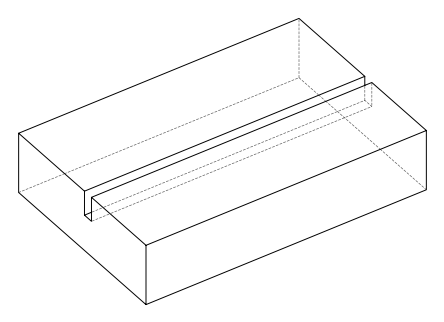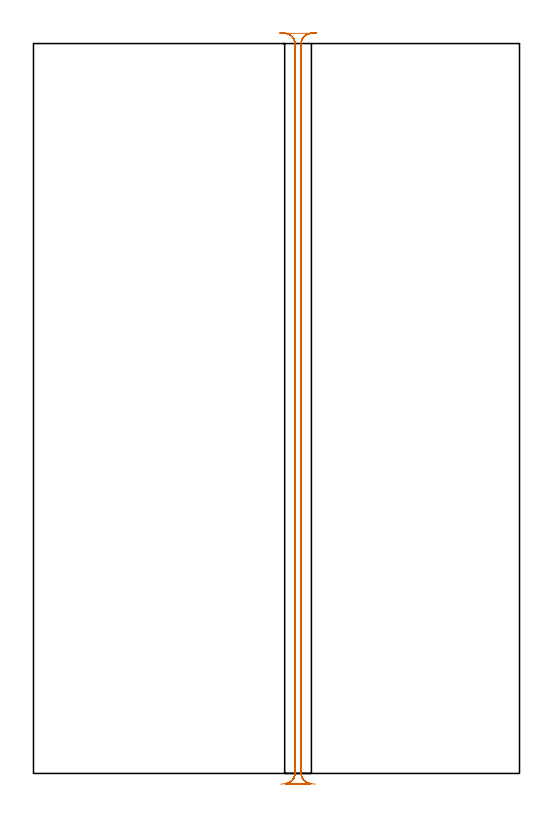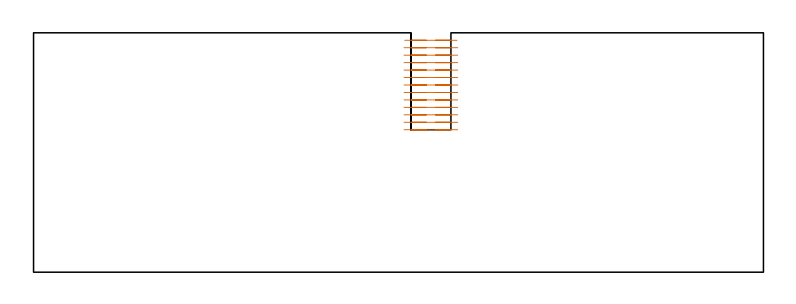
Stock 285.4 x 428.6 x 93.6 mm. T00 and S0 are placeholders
(PLAN: 1 operations, 0 tool changes, 24 min)
(1 MILL_RECTANGULAR_SLOT | SLOT_RECTANGULAR | NXT0201_011 | Follow Part, ap 3, ae 75% | 24.01 min | 255066 mm3)
(TOOL NXT0201_011 | ENDMILL 12mm [2P460-1200-NA 1630] | D12 FL38 Z6)
(OP 1 MILL_RECTANGULAR_SLOT)
G17 G21 G94 G90
T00 M6
G54
G17 G0 G90 X165.586 Y-6.27 S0 M3
G43 Z103.6 H1
Z90.685
G94 G1 X162.601 Y-5.97 F250.
G2 X157.2 Y0. R6. F500.
G1 Y428.6
G2 X162.854 Y434.59 R6.
G1 Y434.6
X147.846
Y434.59
G2 X153.5 Y428.6 R6.
G1 Y0.
G2 X148.099 Y-5.97 R6.
G1 X145.114 Y-6.27 F250.
G0 Z103.6
X144.851 Y434.763
Z87.769
G1 X147.846 Y434.59
G2 X153.5 Y428.6 R6. F500.
G1 Y0.
G2 X147.846 Y-5.99 R6.
G1 Y-6.
X162.854
Y-5.99
G2 X157.2 Y0. R6.
G1 Y428.6
G2 X162.854 Y434.59 R6.
G1 X165.849 Y434.763 F250.
G0 X144.851 Z84.854
G1 X147.846 Y434.59
G2 X153.5 Y428.6 R6. F500.
G1 Y0.
G2 X147.846 Y-5.99 R6.
G1 Y-6.
X162.854
Y-5.99
G2 X157.2 Y0. R6.
G1 Y428.6
G2 X162.854 Y434.59 R6.
G1 X165.849 Y434.763 F250.
G0 X144.851 Z81.938
G1 X147.846 Y434.59
G2 X153.5 Y428.6 R6. F500.
G1 Y0.
G2 X147.846 Y-5.99 R6.
G1 Y-6.
X162.854
Y-5.99
G2 X157.2 Y0. R6.
G1 Y428.6
G2 X162.854 Y434.59 R6.
G1 X165.849 Y434.763 F250.
G0 X144.851 Z79.023
G1 X147.846 Y434.59
G2 X153.5 Y428.6 R6. F500.
G1 Y0.
G2 X147.846 Y-5.99 R6.
G1 Y-6.
X162.854
Y-5.99
G2 X157.2 Y0. R6.
G1 Y428.6
G2 X162.854 Y434.59 R6.
G1 X165.849 Y434.763 F250.
G0 X144.851 Z76.108
G1 X147.846 Y434.59
G2 X153.5 Y428.6 R6. F500.
G1 Y0.
G2 X147.846 Y-5.99 R6.
G1 Y-6.
X162.854
Y-5.99
G2 X157.2 Y0. R6.
G1 Y428.6
G2 X162.854 Y434.59 R6.
G1 X165.849 Y434.763 F250.
G0 X144.851 Z73.192
G1 X147.846 Y434.59
G2 X153.5 Y428.6 R6. F500.
G1 Y0.
G2 X147.846 Y-5.99 R6.
G1 Y-6.
X162.854
Y-5.99
G2 X157.2 Y0. R6.
G1 Y428.6
G2 X162.854 Y434.59 R6.
G1 X165.849 Y434.763 F250.
G0 X144.851 Z70.277
G1 X147.846 Y434.59
G2 X153.5 Y428.6 R6. F500.
G1 Y0.
G2 X147.846 Y-5.99 R6.
G1 Y-6.
X162.854
Y-5.99
G2 X157.2 Y0. R6.
G1 Y428.6
G2 X162.854 Y434.59 R6.
G1 X165.849 Y434.763 F250.
G0 X144.851 Z67.362
G1 X147.846 Y434.59
G2 X153.5 Y428.6 R6. F500.
G1 Y0.
G2 X147.846 Y-5.99 R6.
G1 Y-6.
X162.854
Y-5.99
G2 X157.2 Y0. R6.
G1 Y428.6
G2 X162.854 Y434.59 R6.
G1 X165.849 Y434.763 F250.
G0 X144.851 Z64.446
G1 X147.846 Y434.59
G2 X153.5 Y428.6 R6. F500.
G1 Y0.
G2 X147.846 Y-5.99 R6.
G1 Y-6.
X162.854
Y-5.99
G2 X157.2 Y0. R6.
G1 Y428.6
G2 X162.854 Y434.59 R6.
G1 X165.849 Y434.763 F250.
G0 X144.851 Z61.531
G1 X147.846 Y434.59
G2 X153.5 Y428.6 R6. F500.
G1 Y0.
G2 X147.846 Y-5.99 R6.
G1 Y-6.
X162.854
Y-5.99
G2 X157.2 Y0. R6.
G1 Y428.6
G2 X162.854 Y434.59 R6.
G1 X165.849 Y434.763 F250.
G0 X144.851 Z58.615
G1 X147.846 Y434.59
G2 X153.5 Y428.6 R6. F500.
G1 Y0.
G2 X147.846 Y-5.99 R6.
G1 Y-6.
X162.854
Y-5.99
G2 X157.2 Y0. R6.
G1 Y428.6
G2 X162.854 Y434.59 R6.
G1 X165.849 Y434.763 F250.
G0 X144.851 Z55.7
G1 X147.846 Y434.59
G2 X153.5 Y428.6 R6. F500.
G1 Y0.
G2 X147.846 Y-5.99 R6.
G1 Y-6.
X162.854
Y-5.99
G2 X157.2 Y0. R6.
G1 Y428.6
G2 X162.854 Y434.59 R6.
G1 X165.849 Y434.763 F250.
G0 Z103.6
M5
M2
